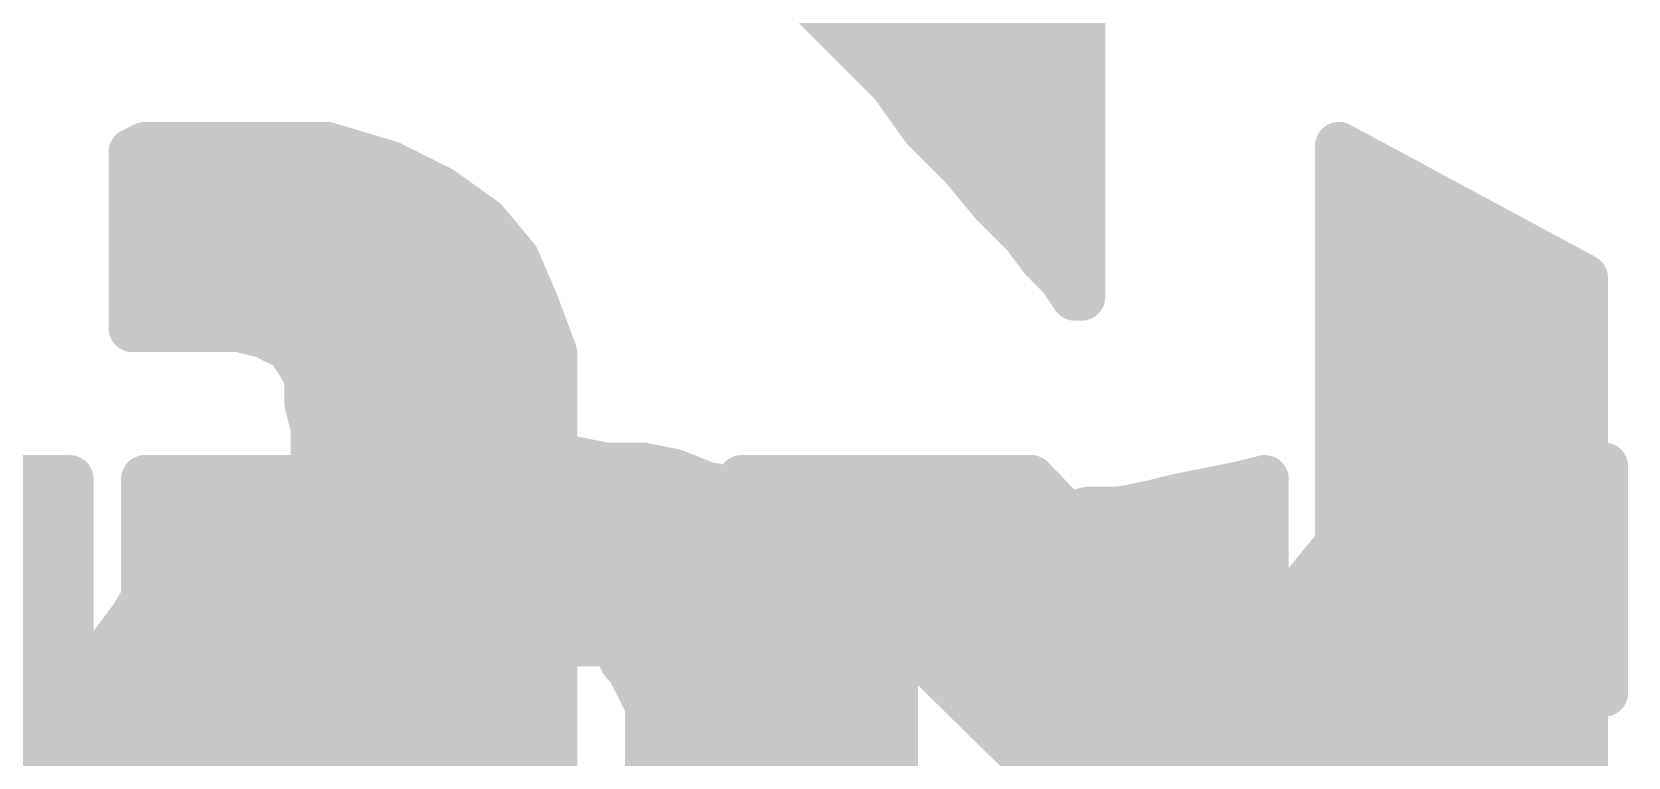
# Model space of a CAD drawing. Extents: x -26.2 to 60.5, y -16.3 to 39.9.
# Drawn here: x 13.949 to 16.489, y 35.7 to 36.853 of the extents above; entities that cross this region are included whole.
import ezdxf

# ---------------------------------------------------------------- set-up
doc = ezdxf.new("R2010")
doc.units = 0
doc.layers.add('21', color=41, linetype='CONTINUOUS')
doc.layers.add('22', color=40, linetype='CONTINUOUS')

msp = doc.modelspace()

# ---------------------------------------------------------------- linework, layer by layer
at = {"layer": '21', "const_width": 0.0762}
for points in [[(14.471, 36.152), (14.531, 36.162)], [(14.531, 36.162), (14.581, 36.172)], [(14.581, 36.172), (14.811, 36.172)], [(14.811, 36.172), (14.861, 36.162)], [(14.861, 36.162), (14.921, 36.162)], [(14.921, 36.162), (14.971, 36.152)], [(16.221, 36.152), (16.291, 36.172)], [(16.291, 36.172), (16.431, 36.172)], [(16.431, 36.172), (16.441, 36.162)], [(16.441, 36.162), (16.451, 36.162)], [(16.451, 36.162), (16.451, 35.802)], [(14.411, 36.132), (14.471, 36.152)], [(14.971, 36.152), (15.021, 36.132)], [(15.871, 36.132), (15.911, 36.142)], [(15.911, 36.142), (15.911, 35.872)], [(16.161, 36.132), (16.221, 36.152)], [(14.311, 36.102), (14.361, 36.122)], [(14.353, 36.1188), (15.079, 36.1188)], [(14.361, 36.122), (14.411, 36.132)], [(15.021, 36.132), (15.071, 36.122)], [(15.071, 36.122), (15.121, 36.102)], [(15.731, 36.102), (15.771, 36.112)], [(15.771, 36.112), (15.871, 36.132)], [(15.805, 36.1188), (15.911, 36.1188)], [(16.091, 36.092), (16.161, 36.132)], [(16.1379, 36.1188), (16.451, 36.1188)], [(14.211, 36.042), (14.311, 36.102)], [(15.121, 36.102), (15.241, 36.012)], [(15.591, 36.082), (15.631, 36.092)], [(15.631, 36.092), (15.681, 36.092)], [(15.681, 36.092), (15.731, 36.102)], [(16.041, 36.052), (16.091, 36.092)], [(15.541, 36.072), (15.591, 36.082)], [(15.541, 34.722), (15.541, 36.072)], [(14.171, 36.012), (14.211, 36.042)], [(14.212, 36.0426), (15.2002, 36.0426)], [(15.541, 36.0426), (15.911, 36.0426)], [(15.991, 35.992), (16.041, 36.052)], [(16.0332, 36.0426), (16.451, 36.0426)], [(14.141, 35.972), (14.171, 36.012)], [(15.241, 36.012), (15.271, 35.972)], [(15.951, 35.942), (15.991, 35.992)], [(14.111, 35.922), (14.141, 35.972)], [(14.1376, 35.9664), (15.2738, 35.9664)], [(15.271, 35.972), (15.291, 35.932)], [(15.541, 35.9664), (15.911, 35.9664)], [(15.9705, 35.9664), (16.451, 35.9664)], [(15.291, 35.932), (15.311, 35.882)], [(15.911, 35.872), (15.951, 35.942)], [(14.081, 35.882), (14.111, 35.922)], [(14.601, 35.912), (14.501, 35.862)], [(14.781, 35.912), (14.601, 35.912)], [(14.801, 35.902), (14.781, 35.912)], [(14.061, 35.822), (14.081, 35.882)], [(14.0872, 35.8902), (14.5574, 35.8902)], [(14.821, 35.902), (14.801, 35.902)], [(14.881, 35.872), (14.821, 35.902)], [(14.8446, 35.8902), (15.3077, 35.8902)], [(15.311, 35.882), (15.321, 35.832)], [(15.541, 35.8902), (15.911, 35.8902)], [(15.9214, 35.8902), (16.451, 35.8902)], [(14.501, 35.862), (14.461, 35.822)], [(14.891, 35.852), (14.881, 35.872)], [(14.901, 35.842), (14.891, 35.852)], [(14.931, 35.782), (14.901, 35.842)], [(15.321, 35.832), (15.321, 34.962)], [(14.041, 35.702), (14.061, 35.822)], [(14.0597, 35.814), (14.457, 35.814)], [(14.461, 35.822), (14.451, 35.802)], [(14.915, 35.814), (15.321, 35.814)], [(15.541, 35.814), (16.451, 35.814)], [(16.311, 35.812), (16.211, 35.802)], [(16.421, 35.812), (16.311, 35.812)], [(16.441, 35.802), (16.421, 35.812)], [(14.451, 35.802), (14.441, 35.772)], [(14.931, 35.672), (14.931, 35.782)], [(16.131, 35.782), (16.061, 35.742)], [(16.211, 35.802), (16.131, 35.782)], [(16.451, 35.802), (16.441, 35.802)], [(14.441, 35.772), (14.431, 35.752)], [(14.047, 35.7378), (14.431, 35.7378)], [(14.431, 35.752), (14.431, 35.702)], [(14.931, 35.7378), (15.321, 35.7378)], [(15.541, 35.7378), (16.0575, 35.7378)], [(16.061, 35.742), (16.011, 35.682)], [(14.431, 35.702), (14.041, 35.702)], [(16.011, 35.682), (15.971, 35.612)], [(14.901, 35.632), (14.931, 35.672)], [(14.9232, 35.6616), (15.321, 35.6616)], [(15.541, 35.6616), (15.9993, 35.6616)]]:
    msp.add_lwpolyline(points, dxfattribs=at)
at = {"layer": '21', "const_width": 0.0381}
for points in [[(14.5273, 36.1807, 1), (14.5347, 36.1433)], [(14.5341, 36.1432, 1), (14.5279, 36.1808)], [(14.581, 36.1911, 1), (14.581, 36.153)], [(14.5847, 36.1533, 1), (14.5773, 36.1907)], [(14.8147, 36.1907, 1), (14.8073, 36.1533)], [(14.811, 36.153, 1), (14.811, 36.1911)], [(14.861, 36.181, 1), (14.861, 36.1429)], [(14.8573, 36.1433, 1), (14.8647, 36.1807)], [(14.9247, 36.1807, 1), (14.9173, 36.1433)], [(14.921, 36.1429, 1), (14.921, 36.181)], [(16.291, 36.1911, 1), (16.291, 36.153)], [(16.2962, 36.1537, 1), (16.2858, 36.1903)], [(16.4445, 36.1855, 1), (16.4175, 36.1585)], [(16.441, 36.181, 1), (16.441, 36.1429)], [(16.431, 36.153, 1), (16.431, 36.1911)], [(16.4701, 36.162, 1), (16.432, 36.162)], [(16.451, 36.1429, 1), (16.451, 36.181)], [(14.4679, 36.1708, 1), (14.4741, 36.1332)], [(14.477, 36.1339, 1), (14.465, 36.1701)], [(14.9781, 36.1697, 1), (14.9639, 36.1343)], [(14.9673, 36.1333, 1), (14.9747, 36.1707)], [(15.9301, 36.142, 1), (15.892, 36.142)], [(15.9156, 36.1235, 1), (15.9064, 36.1605)], [(16.2158, 36.1703, 1), (16.2262, 36.1337)], [(16.227, 36.1339, 1), (16.215, 36.1701)], [(16.4275, 36.1485, 1), (16.4545, 36.1755)], [(14.353, 36.1379, 1), (14.353, 36.0998)], [(14.3573, 36.1407, 1), (14.3647, 36.1033)], [(14.3681, 36.1043, 1), (14.3539, 36.1397)], [(14.405, 36.1501, 1), (14.417, 36.1139)], [(14.4147, 36.1133, 1), (14.4073, 36.1507)], [(15.0247, 36.1507, 1), (15.0173, 36.1133)], [(15.0139, 36.1143, 1), (15.0281, 36.1497)], [(15.0781, 36.1397, 1), (15.0639, 36.1043)], [(15.0673, 36.1033, 1), (15.0747, 36.1407)], [(15.079, 36.0998, 1), (15.079, 36.1379)], [(15.7673, 36.1307, 1), (15.7747, 36.0933)], [(15.7756, 36.0935, 1), (15.7664, 36.1305)], [(15.805, 36.1379, 1), (15.805, 36.0998)], [(15.8664, 36.1505, 1), (15.8756, 36.1135)], [(15.8747, 36.1133, 1), (15.8673, 36.1507)], [(15.911, 36.0998, 1), (15.911, 36.1379)], [(16.1379, 36.1379, 1), (16.1379, 36.0998)], [(16.155, 36.1501, 1), (16.167, 36.1139)], [(16.1705, 36.1155, 1), (16.1515, 36.1485)], [(16.451, 36.0998, 1), (16.451, 36.1379)], [(14.3039, 36.1197, 1), (14.3181, 36.0843)], [(14.3208, 36.0857, 1), (14.3012, 36.1183)], [(15.1324, 36.1172, 1), (15.1096, 36.0868)], [(15.1139, 36.0843, 1), (15.1281, 36.1197)], [(15.631, 36.111, 1), (15.631, 36.0729)], [(15.6356, 36.0735, 1), (15.6264, 36.1105)], [(15.6773, 36.1107, 1), (15.6847, 36.0733)], [(15.681, 36.0729, 1), (15.681, 36.111)], [(15.7264, 36.1205, 1), (15.7356, 36.0835)], [(15.7347, 36.0833, 1), (15.7273, 36.1207)], [(16.0815, 36.1085, 1), (16.1005, 36.0755)], [(16.1029, 36.0771, 1), (16.0791, 36.1069)], [(15.5373, 36.0907, 1), (15.5447, 36.0533)], [(15.5601, 36.072, 1), (15.522, 36.072)], [(15.5864, 36.1005, 1), (15.5956, 36.0635)], [(15.5947, 36.0633, 1), (15.5873, 36.1007)], [(14.2012, 36.0583, 1), (14.2208, 36.0257)], [(14.212, 36.0617, 1), (14.212, 36.0236)], [(14.2224, 36.0268, 1), (14.1996, 36.0572)], [(15.2002, 36.0236, 1), (15.2002, 36.0617)], [(15.541, 36.0617, 1), (15.541, 36.0236)], [(15.911, 36.0236, 1), (15.911, 36.0617)], [(16.0332, 36.0617, 1), (16.0332, 36.0236)], [(16.0291, 36.0669, 1), (16.0529, 36.0371)], [(16.0556, 36.0398, 1), (16.0264, 36.0642)], [(16.451, 36.0236, 1), (16.451, 36.0617)], [(14.1596, 36.0272, 1), (14.1824, 35.9968)], [(14.1862, 36.0006, 1), (14.1558, 36.0234)], [(15.2562, 36.0234, 1), (15.2258, 36.0006)], [(15.2296, 35.9968, 1), (15.2524, 36.0272)], [(15.9764, 36.0042, 1), (16.0056, 35.9798)], [(16.0059, 35.9801, 1), (15.9761, 36.0039)], [(14.1376, 35.9855, 1), (14.1376, 35.9474)], [(14.1258, 35.9834, 1), (14.1562, 35.9606)], [(14.1573, 35.9622, 1), (14.1247, 35.9818)], [(15.288, 35.9805, 1), (15.254, 35.9635)], [(15.2558, 35.9606, 1), (15.2862, 35.9834)], [(15.2738, 35.9474, 1), (15.2738, 35.9855)], [(15.541, 35.9855, 1), (15.541, 35.9474)], [(15.911, 35.9474, 1), (15.911, 35.9855)], [(15.9705, 35.9855, 1), (15.9705, 35.9474)], [(16.451, 35.9474, 1), (16.451, 35.9855)], [(15.3087, 35.9391, 1), (15.2733, 35.9249)], [(15.9361, 35.9539, 1), (15.9659, 35.9301)], [(15.9675, 35.9325, 1), (15.9345, 35.9515)], [(14.0947, 35.9318, 1), (14.1273, 35.9122)], [(14.1262, 35.9106, 1), (14.0958, 35.9334)], [(14.601, 35.931, 1), (14.601, 35.8929)], [(14.6095, 35.895, 1), (14.5925, 35.929)], [(14.7895, 35.929, 1), (14.7725, 35.895)], [(14.781, 35.8929, 1), (14.781, 35.931)], [(15.274, 35.9235, 1), (15.308, 35.9405)], [(14.0991, 35.876, 1), (14.0629, 35.888)], [(14.0872, 35.9093, 1), (14.0872, 35.8712)], [(14.5574, 35.8712, 1), (14.5574, 35.9093)], [(14.801, 35.9211, 1), (14.801, 35.883)], [(14.7925, 35.885, 1), (14.8095, 35.919)], [(14.8295, 35.919, 1), (14.8125, 35.885)], [(14.821, 35.883, 1), (14.821, 35.9211)], [(14.8446, 35.9093, 1), (14.8446, 35.8712)], [(15.3297, 35.8857, 1), (15.2923, 35.8783)], [(15.3077, 35.8712, 1), (15.3077, 35.9093)], [(15.541, 35.9093, 1), (15.541, 35.8712)], [(15.9214, 35.9093, 1), (15.9214, 35.8712)], [(15.911, 35.8712, 1), (15.911, 35.9093)], [(16.451, 35.8712, 1), (16.451, 35.9093)], [(14.0658, 35.8934, 1), (14.0962, 35.8706)], [(14.4925, 35.879, 1), (14.5095, 35.845)], [(14.5145, 35.8485, 1), (14.4875, 35.8755)], [(14.898, 35.8805, 1), (14.864, 35.8635)], [(14.8725, 35.855, 1), (14.8895, 35.889)], [(15.2933, 35.8749, 1), (15.3287, 35.8891)], [(15.8945, 35.8815, 1), (15.9275, 35.8625)], [(14.9045, 35.8655, 1), (14.8775, 35.8385)], [(14.874, 35.8435, 1), (14.908, 35.8605)], [(14.918, 35.8505, 1), (14.884, 35.8335)], [(14.8875, 35.8285, 1), (14.9145, 35.8555)], [(15.3401, 35.832, 1), (15.302, 35.832)], [(15.892, 35.872, 1), (15.9301, 35.872)], [(14.0597, 35.8331, 1), (14.0597, 35.795)], [(14.0429, 35.828, 1), (14.0791, 35.816)], [(14.0798, 35.8189, 1), (14.0422, 35.8251)], [(14.4475, 35.8355, 1), (14.4745, 35.8085)], [(14.478, 35.8135, 1), (14.444, 35.8305)], [(14.457, 35.795, 1), (14.457, 35.8331)], [(14.915, 35.8331, 1), (14.915, 35.795)], [(15.3023, 35.8283, 1), (15.3397, 35.8357)], [(15.321, 35.795, 1), (15.321, 35.8331)], [(15.541, 35.8331, 1), (15.541, 35.795)], [(16.311, 35.8311, 1), (16.311, 35.793)], [(16.3129, 35.793, 1), (16.3091, 35.831)], [(16.4295, 35.829, 1), (16.4125, 35.795)], [(16.421, 35.793, 1), (16.421, 35.8311)], [(16.451, 35.795, 1), (16.451, 35.8331)], [(14.434, 35.8105, 1), (14.468, 35.7935)], [(14.4691, 35.796, 1), (14.4329, 35.808)], [(14.9501, 35.782, 1), (14.912, 35.782)], [(16.1264, 35.8005, 1), (16.1356, 35.7635)], [(16.1405, 35.7655, 1), (16.1215, 35.7985)], [(16.2091, 35.821, 1), (16.2129, 35.783)], [(16.2156, 35.7835, 1), (16.2064, 35.8205)], [(16.441, 35.821, 1), (16.441, 35.7829)], [(16.432, 35.802, 1), (16.4701, 35.802)], [(16.4325, 35.785, 1), (16.4495, 35.819)], [(16.451, 35.7829, 1), (16.451, 35.821)], [(14.4229, 35.778, 1), (14.4591, 35.766)], [(14.458, 35.7635, 1), (14.424, 35.7805)], [(14.914, 35.7735, 1), (14.948, 35.7905)], [(14.047, 35.7569, 1), (14.047, 35.7188)], [(14.414, 35.7605, 1), (14.448, 35.7435)], [(14.4501, 35.752, 1), (14.412, 35.752)], [(14.431, 35.7188, 1), (14.431, 35.7569)], [(14.931, 35.7569, 1), (14.931, 35.7188)], [(15.321, 35.7188, 1), (15.321, 35.7569)], [(15.541, 35.7569, 1), (15.541, 35.7188)], [(16.0515, 35.7585, 1), (16.0705, 35.7255)], [(16.0756, 35.7298, 1), (16.0464, 35.7542)], [(16.0575, 35.7188, 1), (16.0575, 35.7569)], [(14.041, 35.721, 1), (14.041, 35.6829)], [(14.431, 35.6829, 1), (14.431, 35.721)], [(14.0222, 35.7051, 1), (14.0598, 35.6989)], [(14.412, 35.702, 1), (14.4501, 35.702)], [(16.0275, 35.6725, 1), (15.9945, 35.6915)], [(14.9462, 35.6606, 1), (14.9158, 35.6834)], [(15.9964, 35.6942, 1), (16.0256, 35.6698)]]:
    msp.add_lwpolyline(points, format="xyb", dxfattribs=at)
at = {"layer": '22', "const_width": 0.0762}
for points in [[(15.619, 37.712), (15.619, 36.432)], [(15.319, 36.772), (15.189, 36.902)], [(15.2102, 36.8808), (15.619, 36.8808)], [(15.2864, 36.8046), (15.619, 36.8046)], [(15.369, 36.702), (15.319, 36.772)], [(15.3501, 36.7284), (15.619, 36.7284)], [(15.429, 36.642), (15.369, 36.702)], [(14.129, 36.672), (14.109, 36.662)], [(14.419, 36.672), (14.129, 36.672)], [(14.519, 36.642), (14.419, 36.672)], [(16.419, 36.462), (16.029, 36.672)], [(16.029, 36.672), (16.029, 35.632)], [(14.109, 36.662), (14.109, 36.382)], [(14.109, 36.6522), (14.485, 36.6522)], [(14.599, 36.602), (14.519, 36.642)], [(15.4188, 36.6522), (15.619, 36.6522)], [(15.479, 36.582), (15.429, 36.642)], [(16.029, 36.6522), (16.0658, 36.6522)], [(14.669, 36.552), (14.599, 36.602)], [(14.109, 36.576), (14.6354, 36.576)], [(15.529, 36.532), (15.479, 36.582)], [(15.485, 36.576), (15.619, 36.576)], [(16.029, 36.576), (16.2073, 36.576)], [(14.719, 36.492), (14.669, 36.552)], [(15.559, 36.492), (15.529, 36.532)], [(14.109, 36.4998), (14.7125, 36.4998)], [(14.749, 36.422), (14.719, 36.492)], [(15.5532, 36.4998), (15.619, 36.4998)], [(15.589, 36.462), (15.559, 36.492)], [(16.029, 36.4998), (16.3488, 36.4998)], [(15.609, 36.432), (15.589, 36.462)], [(16.419, 34.722), (16.419, 36.462)], [(14.109, 36.4236), (14.7483, 36.4236)], [(14.779, 36.342), (14.749, 36.422)], [(15.619, 36.432), (15.609, 36.432)], [(16.029, 36.4236), (16.419, 36.4236)], [(14.109, 36.382), (14.279, 36.382)], [(14.279, 36.382), (14.319, 36.372)], [(14.319, 36.372), (14.359, 36.352)], [(14.359, 36.352), (14.379, 36.322)], [(14.3621, 36.3474), (14.777, 36.3474)], [(14.779, 36.142), (14.779, 36.342)], [(16.029, 36.3474), (16.419, 36.3474)], [(14.379, 36.322), (14.389, 36.302)], [(14.389, 36.302), (14.389, 36.262)], [(14.389, 36.2712), (14.779, 36.2712)], [(14.389, 36.262), (14.399, 36.222)], [(16.029, 36.2712), (16.419, 36.2712)], [(14.399, 36.222), (14.399, 36.142)], [(14.399, 36.195), (14.779, 36.195)], [(16.029, 36.195), (16.419, 36.195)], [(14.009, 36.142), (13.629, 36.142)], [(14.009, 35.142), (14.009, 36.142)], [(14.399, 36.142), (14.129, 36.142)], [(14.129, 36.142), (14.129, 35.882)], [(14.899, 36.142), (14.779, 36.142)], [(14.929, 36.102), (14.899, 36.142)], [(15.539, 36.142), (15.079, 36.142)], [(15.079, 36.142), (15.609, 35.622)], [(16.029, 35.632), (15.539, 36.142)], [(13.629, 36.1188), (14.009, 36.1188)], [(14.129, 36.1188), (14.9164, 36.1188)], [(15.1026, 36.1188), (15.5613, 36.1188)], [(16.029, 36.1188), (16.419, 36.1188)], [(14.969, 36.072), (14.929, 36.102)], [(15.129, 35.912), (14.969, 36.072)], [(13.629, 36.0426), (14.009, 36.0426)], [(14.129, 36.0426), (14.9984, 36.0426)], [(15.1803, 36.0426), (15.6345, 36.0426)], [(16.029, 36.0426), (16.419, 36.0426)], [(13.629, 35.9664), (14.009, 35.9664)], [(14.129, 35.9664), (15.0746, 35.9664)], [(15.258, 35.9664), (15.7077, 35.9664)], [(16.029, 35.9664), (16.419, 35.9664)], [(15.169, 35.882), (15.129, 35.912)], [(13.629, 35.8902), (14.009, 35.8902)], [(14.129, 35.8902), (15.1581, 35.8902)], [(14.129, 35.882), (14.399, 35.882)], [(14.399, 35.882), (14.399, 34.722)], [(14.779, 35.882), (15.169, 35.882)], [(14.779, 34.722), (14.779, 35.882)], [(15.3356, 35.8902), (15.7809, 35.8902)], [(16.029, 35.8902), (16.419, 35.8902)], [(13.629, 35.814), (14.009, 35.814)], [(14.399, 35.814), (14.779, 35.814)], [(15.4133, 35.814), (15.8541, 35.814)], [(16.029, 35.814), (16.419, 35.814)], [(13.629, 35.7378), (14.009, 35.7378)], [(14.399, 35.7378), (14.779, 35.7378)], [(15.491, 35.7378), (15.9274, 35.7378)], [(16.029, 35.7378), (16.419, 35.7378)], [(13.629, 35.6616), (14.009, 35.6616)], [(14.399, 35.6616), (14.779, 35.6616)], [(15.5686, 35.6616), (16.0006, 35.6616)], [(16.029, 35.6616), (16.419, 35.6616)]]:
    msp.add_lwpolyline(points, dxfattribs=at)
at = {"layer": '22', "const_width": 0.0381}
for points in [[(15.2102, 36.8999, 1), (15.2102, 36.8618)], [(15.619, 36.8618, 1), (15.619, 36.8999)], [(15.2864, 36.8237, 1), (15.2864, 36.7856)], [(15.619, 36.7856, 1), (15.619, 36.8237)], [(15.3345, 36.7831, 1), (15.3035, 36.7609)], [(15.3055, 36.7585, 1), (15.3325, 36.7855)], [(15.3501, 36.7475, 1), (15.3501, 36.7094)], [(15.619, 36.7094, 1), (15.619, 36.7475)], [(15.3825, 36.7155, 1), (15.3555, 36.6885)], [(15.3535, 36.6909, 1), (15.3845, 36.7131)], [(14.129, 36.6911, 1), (14.129, 36.653)], [(14.1375, 36.655, 1), (14.1205, 36.689)], [(14.4245, 36.6902, 1), (14.4135, 36.6538)], [(14.419, 36.653, 1), (14.419, 36.6911)], [(16.048, 36.672, 1), (16.0099, 36.672)], [(16.038, 36.6888, 1), (16.02, 36.6552)], [(14.128, 36.662, 1), (14.0899, 36.662)], [(14.1005, 36.679, 1), (14.1175, 36.645)], [(14.109, 36.6713, 1), (14.109, 36.6332)], [(14.485, 36.6332, 1), (14.485, 36.6713)], [(14.5275, 36.659, 1), (14.5105, 36.625)], [(15.4188, 36.6713, 1), (15.4188, 36.6332)], [(15.4436, 36.6542, 1), (15.4144, 36.6298)], [(15.619, 36.6332, 1), (15.619, 36.6713)], [(16.029, 36.6713, 1), (16.029, 36.6332)], [(16.0658, 36.6332, 1), (16.0658, 36.6713)], [(14.5135, 36.6238, 1), (14.5245, 36.6602)], [(15.4155, 36.6285, 1), (15.4425, 36.6555)], [(14.6101, 36.6175, 1), (14.5879, 36.5865)], [(14.5905, 36.585, 1), (14.6075, 36.619)], [(14.109, 36.5951, 1), (14.109, 36.557)], [(14.6354, 36.557, 1), (14.6354, 36.5951)], [(15.4925, 36.5955, 1), (15.4655, 36.5685)], [(15.4644, 36.5698, 1), (15.4936, 36.5942)], [(15.485, 36.5951, 1), (15.485, 36.557)], [(15.619, 36.557, 1), (15.619, 36.5951)], [(16.029, 36.5951, 1), (16.029, 36.557)], [(16.2073, 36.557, 1), (16.2073, 36.5951)], [(14.6836, 36.5642, 1), (14.6544, 36.5398)], [(14.6579, 36.5365, 1), (14.6801, 36.5675)], [(15.5442, 36.5434, 1), (15.5138, 36.5206)], [(15.5155, 36.5185, 1), (15.5425, 36.5455)], [(14.109, 36.5189, 1), (14.109, 36.4808)], [(14.7365, 36.4995, 1), (14.7015, 36.4845)], [(14.7125, 36.4808, 1), (14.7125, 36.5189)], [(15.5532, 36.5189, 1), (15.5532, 36.4808)], [(15.5725, 36.5055, 1), (15.5455, 36.4785)], [(15.619, 36.4808, 1), (15.619, 36.5189)], [(16.029, 36.5189, 1), (16.029, 36.4808)], [(16.3488, 36.4808, 1), (16.3488, 36.5189)], [(14.7044, 36.4798, 1), (14.7336, 36.5042)], [(15.5438, 36.4806, 1), (15.5742, 36.5034)], [(15.6049, 36.4726, 1), (15.5731, 36.4514)], [(15.5755, 36.4485, 1), (15.6025, 36.4755)], [(16.4381, 36.462, 1), (16.4, 36.462)], [(16.41, 36.4452, 1), (16.428, 36.4788)], [(14.109, 36.4427, 1), (14.109, 36.4046)], [(14.7668, 36.4287, 1), (14.7312, 36.4153)], [(14.7483, 36.4046, 1), (14.7483, 36.4427)], [(15.609, 36.4511, 1), (15.609, 36.413)], [(15.5931, 36.4214, 1), (15.6249, 36.4426)], [(15.6, 36.432, 1), (15.6381, 36.432)], [(15.619, 36.413, 1), (15.619, 36.4511)], [(16.029, 36.4427, 1), (16.029, 36.4046)], [(16.419, 36.4046, 1), (16.419, 36.4427)], [(14.7315, 36.4145, 1), (14.7665, 36.4295)], [(14.109, 36.4011, 1), (14.109, 36.363)], [(14.0899, 36.382, 1), (14.128, 36.382)], [(14.2836, 36.4005, 1), (14.2744, 36.3635)], [(14.279, 36.363, 1), (14.279, 36.4011)], [(14.3275, 36.389, 1), (14.3105, 36.355)], [(14.3144, 36.3535, 1), (14.3236, 36.3905)], [(14.3749, 36.3626, 1), (14.3431, 36.3414)], [(14.3621, 36.3665, 1), (14.3621, 36.3284)], [(14.3505, 36.335, 1), (14.3675, 36.369)], [(14.798, 36.342, 1), (14.7599, 36.342)], [(14.777, 36.3284, 1), (14.777, 36.3665)], [(16.029, 36.3665, 1), (16.029, 36.3284)], [(16.419, 36.3284, 1), (16.419, 36.3665)], [(14.396, 36.3305, 1), (14.362, 36.3135)], [(14.3631, 36.3114, 1), (14.3949, 36.3326)], [(14.7612, 36.3353, 1), (14.7968, 36.3487)], [(14.4081, 36.302, 1), (14.37, 36.302)], [(14.372, 36.2935, 1), (14.406, 36.3105)], [(14.389, 36.2903, 1), (14.389, 36.2522)], [(14.4075, 36.2666, 1), (14.3705, 36.2574)], [(14.779, 36.2522, 1), (14.779, 36.2903)], [(16.029, 36.2903, 1), (16.029, 36.2522)], [(16.419, 36.2522, 1), (16.419, 36.2903)], [(14.37, 36.262, 1), (14.4081, 36.262)], [(14.4181, 36.222, 1), (14.38, 36.222)], [(14.399, 36.2141, 1), (14.399, 36.176)], [(14.3805, 36.2174, 1), (14.4175, 36.2266)], [(14.779, 36.176, 1), (14.779, 36.2141)], [(16.029, 36.2141, 1), (16.029, 36.176)], [(16.419, 36.176, 1), (16.419, 36.2141)], [(14.0281, 36.142, 1), (13.99, 36.142)], [(14.009, 36.123, 1), (14.009, 36.1611)], [(14.129, 36.1611, 1), (14.129, 36.123)], [(14.1481, 36.142, 1), (14.11, 36.142)], [(14.399, 36.123, 1), (14.399, 36.1611)], [(14.779, 36.1611, 1), (14.779, 36.123)], [(14.9142, 36.1534, 1), (14.8838, 36.1306)], [(14.899, 36.123, 1), (14.899, 36.1611)], [(15.079, 36.1611, 1), (15.079, 36.123)], [(15.0923, 36.1556, 1), (15.0657, 36.1284)], [(15.5527, 36.1552, 1), (15.5253, 36.1288)], [(15.539, 36.123, 1), (15.539, 36.1611)], [(14.009, 36.0998, 1), (14.009, 36.1379)], [(14.129, 36.1379, 1), (14.129, 36.0998)], [(14.38, 36.142, 1), (14.4181, 36.142)], [(14.7599, 36.142, 1), (14.798, 36.142)], [(14.9164, 36.0998, 1), (14.9164, 36.1379)], [(15.1026, 36.1379, 1), (15.1026, 36.0998)], [(15.5613, 36.0998, 1), (15.5613, 36.1379)], [(16.029, 36.1379, 1), (16.029, 36.0998)], [(16.419, 36.0998, 1), (16.419, 36.1379)], [(14.9404, 36.1172, 1), (14.9176, 36.0868)], [(14.9138, 36.0906, 1), (14.9442, 36.1134)], [(14.9825, 36.0855, 1), (14.9555, 36.0585)], [(14.9576, 36.0568, 1), (14.9804, 36.0872)], [(14.009, 36.0236, 1), (14.009, 36.0617)], [(14.129, 36.0617, 1), (14.129, 36.0236)], [(14.9984, 36.0236, 1), (14.9984, 36.0617)], [(15.1803, 36.0617, 1), (15.1803, 36.0236)], [(15.6345, 36.0236, 1), (15.6345, 36.0617)], [(16.029, 36.0617, 1), (16.029, 36.0236)], [(16.419, 36.0236, 1), (16.419, 36.0617)], [(14.009, 35.9474, 1), (14.009, 35.9855)], [(14.129, 35.9855, 1), (14.129, 35.9474)], [(15.0746, 35.9474, 1), (15.0746, 35.9855)], [(15.258, 35.9855, 1), (15.258, 35.9474)], [(15.7077, 35.9474, 1), (15.7077, 35.9855)], [(16.029, 35.9855, 1), (16.029, 35.9474)], [(16.419, 35.9474, 1), (16.419, 35.9855)], [(15.1404, 35.9272, 1), (15.1176, 35.8968)], [(15.1155, 35.8985, 1), (15.1425, 35.9255)], [(14.009, 35.8712, 1), (14.009, 35.9093)], [(14.129, 35.9093, 1), (14.129, 35.8712)], [(14.129, 35.9011, 1), (14.129, 35.863)], [(14.4181, 35.882, 1), (14.38, 35.882)], [(14.399, 35.863, 1), (14.399, 35.9011)], [(14.779, 35.9011, 1), (14.779, 35.863)], [(14.798, 35.882, 1), (14.7599, 35.882)], [(15.1581, 35.8712, 1), (15.1581, 35.9093)], [(15.169, 35.863, 1), (15.169, 35.9011)], [(15.3356, 35.9093, 1), (15.3356, 35.8712)], [(15.7809, 35.8712, 1), (15.7809, 35.9093)], [(16.029, 35.9093, 1), (16.029, 35.8712)], [(16.419, 35.8712, 1), (16.419, 35.9093)], [(14.11, 35.882, 1), (14.1481, 35.882)], [(15.1576, 35.8668, 1), (15.1804, 35.8972)], [(14.009, 35.795, 1), (14.009, 35.8331)], [(14.399, 35.8331, 1), (14.399, 35.795)], [(14.779, 35.795, 1), (14.779, 35.8331)], [(15.4133, 35.8331, 1), (15.4133, 35.795)], [(15.8541, 35.795, 1), (15.8541, 35.8331)], [(16.029, 35.8331, 1), (16.029, 35.795)], [(16.419, 35.795, 1), (16.419, 35.8331)], [(14.009, 35.7188, 1), (14.009, 35.7569)], [(14.399, 35.7569, 1), (14.399, 35.7188)], [(14.779, 35.7188, 1), (14.779, 35.7569)], [(15.491, 35.7569, 1), (15.491, 35.7188)], [(15.9274, 35.7188, 1), (15.9274, 35.7569)], [(16.029, 35.7569, 1), (16.029, 35.7188)], [(16.419, 35.7188, 1), (16.419, 35.7569)]]:
    msp.add_lwpolyline(points, format="xyb", dxfattribs=at)

doc.saveas('drawing.dxf')
